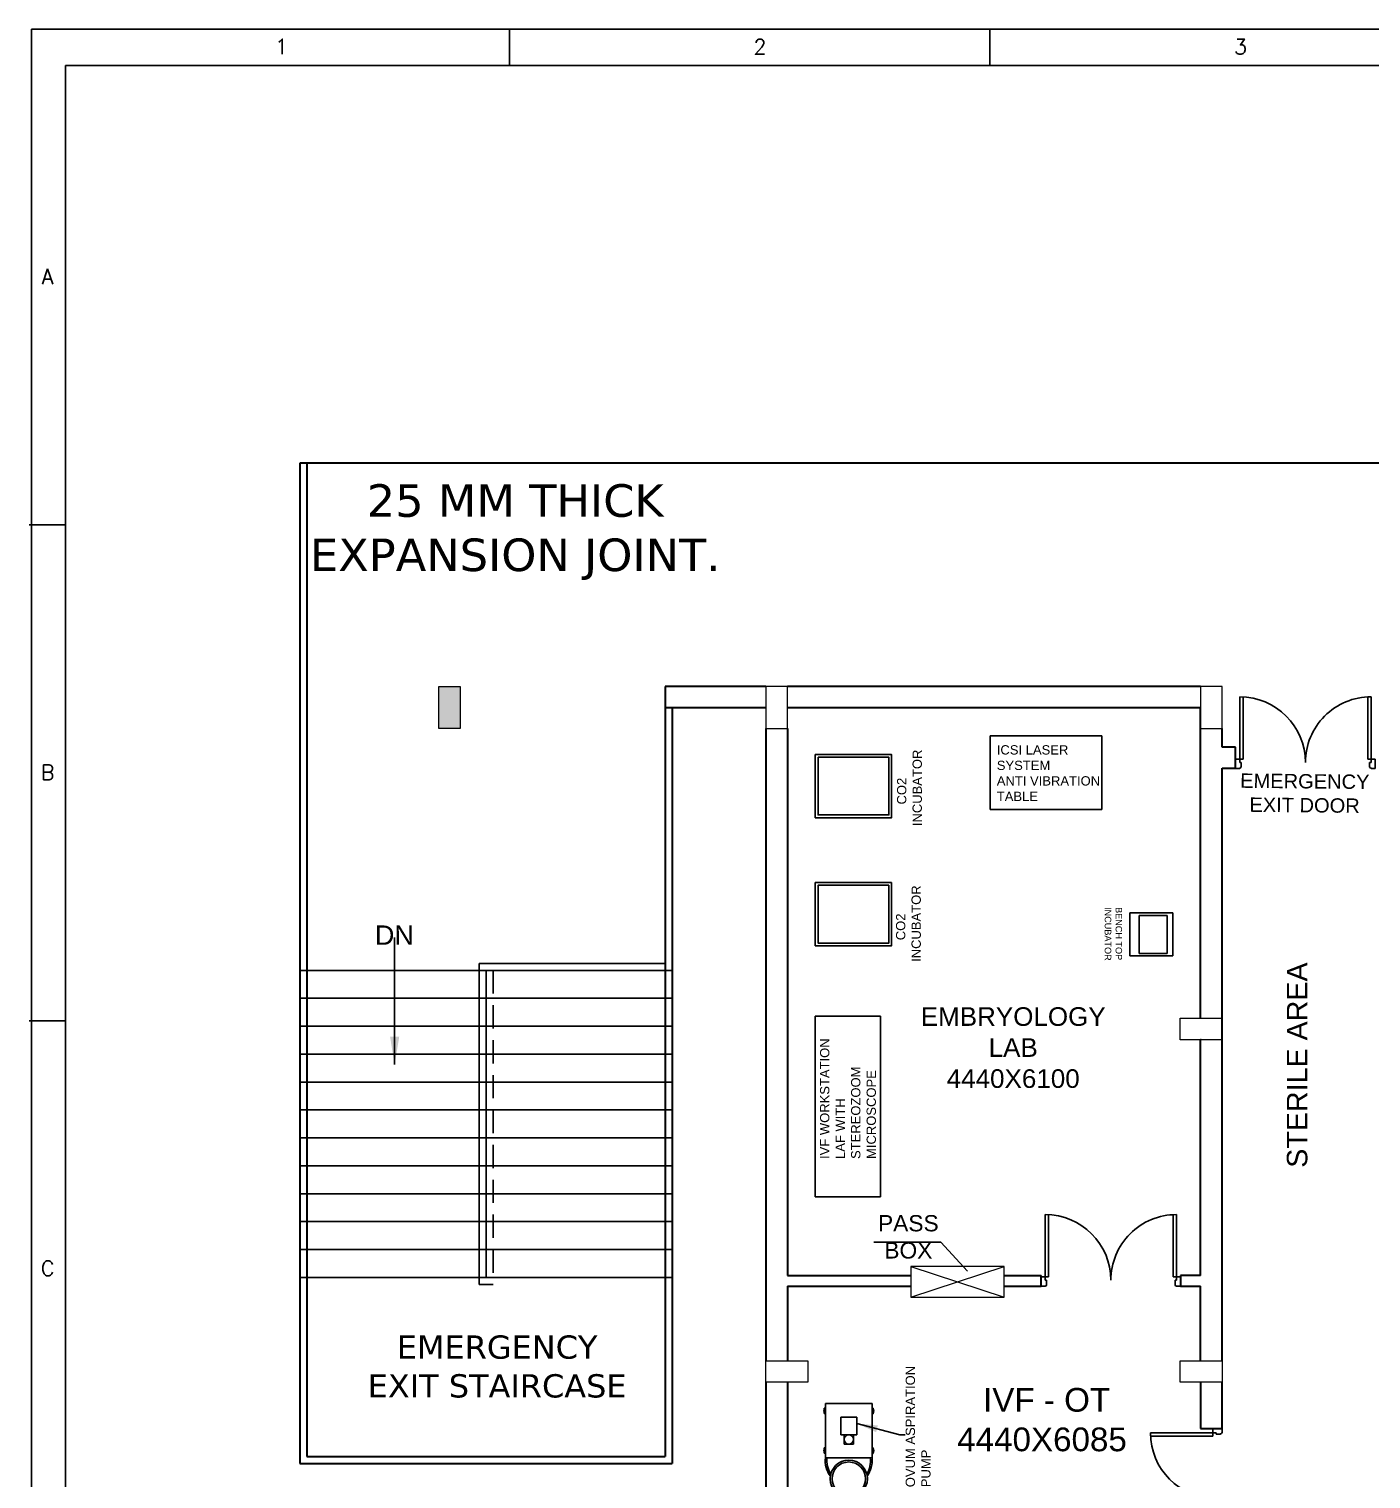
# Model space of a CAD drawing. Extents: x 2733443 to 3206532, y -1516114 to -1264405.
# Drawn here: x 2982526 to 2996943, y -1489060 to -1473476 of the extents above; entities that cross this region are included whole.
import ezdxf
from ezdxf.enums import TextEntityAlignment as Align

# ---------------------------------------------------------------- set-up
doc = ezdxf.new("R2010")
doc.units = 0
doc.header["$MEASUREMENT"] = 0
doc.linetypes.add('1', pattern=[0, 0, 0])
doc.linetypes.add('DASHED', pattern=[0.75, 0.5, -0.25])
doc.layers.get('0').update_dxf_attribs({"color": 250, "linetype": '1'})
for name, color, linetype, lineweight in [('Column', 162, 'Continuous', 13), ('toi-fix', 46, 'Continuous', 9), ('WALL', 7, '1', 35), ('WIN', 151, 'Continuous', 9)]:
    doc.layers.add(name, color=color, linetype=linetype, lineweight=lineweight)
for name, color, linetype in [('DOOR', 40, 'Continuous'), ('fun-text', 250, 'Continuous'), ('furniture', 33, 'Continuous'), ('HS', 251, '1'), ('stairscas', 7, 'Continuous'), ('TEXT', 5, '1'), ('TITLE', 7, 'Continuous')]:
    doc.layers.add(name, color=color, linetype=linetype)
doc.styles.add('ARI', font='arial.ttf')
doc.styles.add('ARIAL', font='arial.ttf')
doc.styles.add('MSK', font='g13f12w.shx')
doc.styles.add('ROMANS', font='romans.shx')
doc.dimstyles.new('MM', dxfattribs={"dimscale": 0, "dimtxt": 230, "dimasz": 60, "dimexe": 100, "dimexo": 0.0625, "dimgap": 25, "dimtad": 0, "dimdec": 0, "dimzin": 0, "dimdsep": 46, "dimtxsty": 'ROMANS', "dimblk": 'OBLIQUE', "dimcen": 0.09, "dimdle": 100, "dimclrd": 5, "dimclre": 5, "dimclrt": 6, "dimadec": 0, "dimazin": 0, "dimtfac": 1, "dimtdec": 0, "dimtofl": 0, "dimtmove": 1, "dimatfit": 3, "dimfxl": 1, "dimfrac": 2, "dimtolj": 1, "dimtzin": 0, "dimarcsym": 0})
doc.dimstyles.get("Standard").update_dxf_attribs({"dimscale": 1.5, "dimtxt": 150, "dimasz": 150, "dimexe": 100, "dimexo": 100, "dimgap": 0.25, "dimtad": 0, "dimdec": 0, "dimzin": 0, "dimdsep": 46, "dimtxsty": 'ARIAL', "dimcen": 0.09, "dimdle": 100, "dimclrd": 7, "dimclre": 7, "dimclrt": 7, "dimadec": 0, "dimazin": 0, "dimtfac": 1, "dimtdec": 0, "dimtofl": 0, "dimtmove": 0, "dimatfit": 3, "dimfxl": 1, "dimtolj": 1, "dimtzin": 0, "dimarcsym": 0})
doc.dimstyles.new('TEXT', dxfattribs={"dimscale": 0, "dimtxt": 500, "dimasz": 100, "dimexe": 75, "dimexo": 100, "dimgap": 50, "dimtad": 0, "dimdec": 0, "dimzin": 0, "dimdsep": 46, "dimtxsty": 'ARIAL', "dimblk": 'OBLIQUE', "dimcen": 0.09, "dimdle": 100, "dimclrd": 256, "dimclre": 256, "dimclrt": 6, "dimadec": 0, "dimazin": 0, "dimtfac": 1, "dimtdec": 0, "dimtofl": 0, "dimtmove": 2, "dimatfit": 3, "dimfxl": 1, "dimfrac": 2, "dimtolj": 1, "dimtzin": 0, "dimarcsym": 0})

# ---------------------------------------------------------------- blocks, each defined once
blk = doc.blocks.new('_Oblique')
at = {"color": 0, "linetype": 'ByBlock', "lineweight": -2}
blk.add_line((-0.5, -0.5), (0.5, 0.5), dxfattribs=at)
blk = doc.blocks.new('A$C1BA14061')
at = {"layer": 'TITLE', "color": 7}
for p, q in [((0, 0), (203982, 0)), ((0, -140464), (0, 0)), ((16920, -1290), (16920, 0)), ((33925, -1290), (33925, 0))]:
    blk.add_line(p, q, dxfattribs=at)
at = {"layer": 'TITLE'}
for p, q in [((1204, -1290), (202692, -1290)), ((1204, -139174), (1204, -1290))]:
    blk.add_line(p, q, dxfattribs=at)
at = {"layer": 'TITLE', "color": 0}
for p, q in [((-86, -17558), (1204, -17558)), ((-86, -35116), (1204, -35116))]:
    blk.add_line(p, q, dxfattribs=at)
at = {"layer": 'TITLE', "color": 7, "style": 'ROMANS', "width": 1}
for s, p in [('1', (8852, -626)), ('2', (25785, -626)), ('3', (42791, -626))]:
    blk.add_text(s, height=535, dxfattribs=at).set_placement(p, align=Align.MIDDLE)
at = {"layer": 'TITLE', "color": 0, "style": 'ROMANS', "width": 1}
for s, p in [('A', (573, -8765)), ('B', (573, -26323)), ('C', (573, -43881))]:
    blk.add_text(s, height=535, dxfattribs=at).set_placement(p, align=Align.MIDDLE)
blk = doc.blocks.new('ddoor')
at = {"layer": 'DOOR', "lineweight": 25}
for p, q in [((50, 0), (-50, 0)), ((-50, 0), (-50, -45)), ((50, -45), (50, 0)), ((-50, -45), (-47, -45)), ((-35, -60), (-35, -57)), ((-35, -60), (15, -60)), ((15, -60), (15, -45)), ((15, -45), (50, -45)), ((50, -45), (720, -45)), ((50, -45), (50, -80)), ((50, -80), (720, -80)), ((-50, -1500), (-50, -1455)), ((-50, -1455), (-47, -1455)), ((50, -1500), (-50, -1500)), ((50, -1500), (-50, -1500)), ((-35, -1440), (-35, -1442)), ((-35, -1440), (15, -1440)), ((15, -1440), (15, -1455)), ((15, -1455), (50, -1455)), ((50, -1420), (720, -1420)), ((50, -1455), (50, -1420)), ((50, -1455), (720, -1455)), ((50, -1455), (50, -1500))]:
    blk.add_line(p, q, dxfattribs=at)
for centre, start, end in [((-35, -45), 180, 270), ((-35, -1455), 90, 180)]:
    blk.add_arc(centre, 12.5, start, end, dxfattribs=at)
at = {"layer": 'DOOR', "color": 146, "lineweight": 25, "true_color": 0x105689}
for centre, start, end in [((15, -45), 270, 0), ((15, -1455), 0, 90)]:
    blk.add_arc(centre, 705, start, end, dxfattribs=at)
blk = doc.blocks.new('EQUIPMENT')
at = {"layer": 'furniture'}
for p, q in [((-38741, 20300), (-38741, 21090)), ((-38741, 21090), (-37541, 21090)), ((-37541, 21090), (-37541, 20300)), ((-37541, 20300), (-38741, 20300)), ((-40620, 18077), (-39920, 18077)), ((-40620, 16137), (-40620, 18077)), ((-39920, 18077), (-39920, 16137)), ((-39920, 16137), (-40620, 16137)), ((-40010, 13914), (-40510, 13914)), ((-40510, 13914), (-40510, 13331)), ((-40010, 13331), (-40010, 13914)), ((-40345, 13579), (-40345, 13768)), ((-40345, 13768), (-40175, 13768)), ((-40175, 13768), (-40175, 13579)), ((-40175, 13579), (-40345, 13579)), ((-40310, 13579), (-40310, 13479)), ((-40210, 13529), (-40210, 13579)), ((-40310, 13479), (-40210, 13479)), ((-40210, 13479), (-40210, 13529)), ((-40510, 13331), (-40010, 13331))]:
    blk.add_line(p, q, dxfattribs=at)
at = {"layer": 'furniture', "ltscale": 0.3}
for p, q in [((-37140, 19160), (-36840, 19160)), ((-37140, 18750), (-37140, 19160)), ((-36840, 19160), (-36840, 18750)), ((-36840, 18750), (-37140, 18750))]:
    blk.add_line(p, q, dxfattribs=at)
at = {"layer": 'furniture', "ltscale": 0.75}
for p, q in [((-40523, 13865), (-40510, 13865)), ((-40523, 13865), (-40523, 13806)), ((-40523, 13865), (-40510, 13865)), ((-40523, 13863), (-40510, 13863)), ((-40523, 13862), (-40510, 13862)), ((-40523, 13861), (-40510, 13861)), ((-40523, 13858), (-40510, 13858)), ((-40523, 13855), (-40510, 13855)), ((-40523, 13851), (-40510, 13851)), ((-40523, 13846), (-40510, 13846)), ((-40523, 13840), (-40510, 13840)), ((-40523, 13832), (-40510, 13832)), ((-40523, 13826), (-40510, 13826)), ((-40523, 13821), (-40510, 13821)), ((-40523, 13817), (-40510, 13817)), ((-40523, 13814), (-40510, 13814)), ((-40523, 13811), (-40510, 13811)), ((-40523, 13810), (-40510, 13810)), ((-40523, 13808), (-40510, 13808)), ((-40523, 13807), (-40510, 13807)), ((-40523, 13806), (-40510, 13806)), ((-39998, 13864), (-40010, 13864)), ((-39998, 13863), (-40010, 13863)), ((-39998, 13862), (-40010, 13862)), ((-39998, 13861), (-40010, 13861)), ((-39998, 13859), (-40010, 13859)), ((-39998, 13857), (-40010, 13857)), ((-39998, 13854), (-40010, 13854)), ((-39998, 13850), (-40010, 13850)), ((-39998, 13845), (-40010, 13845)), ((-39998, 13839), (-40010, 13839)), ((-39998, 13831), (-40010, 13831)), ((-39998, 13824), (-40010, 13824)), ((-39998, 13819), (-40010, 13819)), ((-39998, 13815), (-40010, 13815)), ((-39998, 13812), (-40010, 13812)), ((-39998, 13810), (-40010, 13810)), ((-39998, 13808), (-40010, 13808)), ((-39998, 13807), (-40010, 13807)), ((-39998, 13806), (-40010, 13806)), ((-39998, 13805), (-40010, 13805)), ((-39998, 13805), (-40010, 13805)), ((-39998, 13864), (-39998, 13805)), ((-40523, 13439), (-40523, 13380)), ((-40523, 13439), (-40510, 13439)), ((-40523, 13438), (-40510, 13438)), ((-40523, 13437), (-40510, 13437)), ((-40523, 13436), (-40510, 13436)), ((-40523, 13434), (-40510, 13434)), ((-40523, 13431), (-40510, 13431)), ((-40523, 13429), (-40510, 13429)), ((-40523, 13424), (-40510, 13424)), ((-40523, 13419), (-40510, 13419)), ((-40523, 13413), (-40510, 13413)), ((-40523, 13405), (-40510, 13405)), ((-39998, 13438), (-40010, 13438)), ((-39998, 13437), (-40010, 13437)), ((-39998, 13436), (-40010, 13436)), ((-39998, 13435), (-40010, 13435)), ((-39998, 13433), (-40010, 13433)), ((-39998, 13431), (-40010, 13431)), ((-39998, 13428), (-40010, 13428)), ((-39998, 13423), (-40010, 13423)), ((-39998, 13419), (-40010, 13419)), ((-39998, 13412), (-40010, 13412)), ((-39998, 13404), (-40010, 13404)), ((-39998, 13438), (-39998, 13379)), ((-40523, 13399), (-40510, 13399)), ((-40523, 13394), (-40510, 13394)), ((-40523, 13390), (-40510, 13390)), ((-40523, 13387), (-40510, 13387)), ((-40523, 13385), (-40510, 13385)), ((-40523, 13383), (-40510, 13383)), ((-40523, 13382), (-40510, 13382)), ((-40523, 13381), (-40510, 13381)), ((-40523, 13380), (-40510, 13380)), ((-39998, 13398), (-40010, 13398)), ((-39998, 13393), (-40010, 13393)), ((-39998, 13389), (-40010, 13389)), ((-39998, 13386), (-40010, 13386)), ((-39998, 13384), (-40010, 13384)), ((-39998, 13382), (-40010, 13382)), ((-39998, 13381), (-40010, 13381)), ((-39998, 13380), (-40010, 13380)), ((-39998, 13379), (-40010, 13379)), ((-39998, 13379), (-40010, 13379))]:
    blk.add_line(p, q, dxfattribs=at)
at = {"layer": 'furniture'}
for points in [[(-40620, 20890), (-39800, 20890), (-39800, 20210), (-40620, 20210)], [(-40590, 20860), (-39830, 20860), (-39830, 20240), (-40590, 20240)], [(-39800, 19514), (-39800, 18834), (-40620, 18834), (-40620, 19514)], [(-39830, 19484), (-39830, 18864), (-40590, 18864), (-40590, 19484)], [(-36780, 19188), (-36780, 18728), (-37240, 18728), (-37240, 19188)]]:
    blk.add_lwpolyline(points, close=True, dxfattribs=at)
for centre, radius in [((-40260, 13529), 50), ((-40260, 13106), 200), ((-40260, 13106), 180)]:
    blk.add_circle(centre, radius, dxfattribs=at)
at = {"layer": 'furniture', "ltscale": 0.75}
for centre, start, end in [((-40436, 13836), 161.0753, 198.9246), ((-40084, 13835), 341.0753, 18.9246), ((-40436, 13409), 161.0753, 198.9246), ((-40084, 13408), 341.0753, 18.9246)]:
    blk.add_arc(centre, 91.1, start, end, dxfattribs=at)
at = {"layer": 'furniture'}
for centre, radius, start, end in [((-40254, 13294), 259, 171.5974, 217.9552), ((-40236, 13296), 259, 172.0664, 212.4256), ((-40300, 13299), 273, 328.6967, 6.8112), ((-40324, 13309), 315, 326.3247, 4.1226)]:
    blk.add_arc(centre, radius, start, end, dxfattribs=at)
at = {"layer": 'fun-text', "lineweight": -3, "attachment_point": 1, "style": 'ARIAL'}
for s, width, insert, char_height, rotation in [('      CO2 INCUBATOR', 1049.97, (-39742, 20120), 100, 90), ('      CO2 INCUBATOR', 1049.97, (-39753, 18661), 100, 90), ('BENCH TOP INCUBATOR', 1049.97, (-37324, 19250), 70, 270), ('IVF WORKSTATION LAF WITH STEREOZOOM MICROSCOPE', 1333.72, (-40569, 16543), 100, 90), ('OVUM ASPIRATION PUMP', 1333.72, (-39649, 13015), 100, 90)]:
    blk.add_mtext_dynamic_manual_height_columns(s, width=width, gutter_width=1375, heights=[0], dxfattribs=dict(at, insert=insert, char_height=char_height, rotation=rotation))
at = {"layer": 'fun-text', "lineweight": -3, "insert": (-38670, 20990), "char_height": 100, "attachment_point": 1, "style": 'ARIAL'}
blk.add_mtext_dynamic_manual_height_columns('ICSI LASER SYSTEM\\PANTI VIBRATION TABLE', width=1279.54, gutter_width=1375, heights=[0], dxfattribs=at)

msp = doc.modelspace()

# ---------------------------------------------------------------- hatches: boundary and pattern name
at = {"layer": 'HS', "lineweight": 0}
msp.add_hatch(color=251, dxfattribs=at).paths.add_polyline_path([(2986928.1809, -1480543.4359), (2986928.1809, -1480993.4359), (2987158.1809, -1480993.4359), (2987158.1809, -1480543.4359)])

# ---------------------------------------------------------------- linework, layer by layer
at = {"layer": 'Column'}
for points in [[(2986928.1809, -1480543.4359), (2987158.1809, -1480543.4359), (2987158.1809, -1480993.4359), (2986928.1809, -1480993.4359)], [(2990443.3491, -1480993.4359), (2990673.3491, -1480993.4359), (2990673.3491, -1480543.4359), (2990443.3491, -1480543.4359)], [(2995113.265, -1480993.4359), (2995343.265, -1480993.4359), (2995343.265, -1480543.4359), (2995113.265, -1480543.4359)], [(2995343.265, -1484108.4359), (2995343.265, -1484338.4359), (2994893.265, -1484338.4359), (2994893.265, -1484108.4359)], [(2990893.3491, -1487788.4359), (2990893.3491, -1488018.4359), (2990443.3491, -1488018.4359), (2990443.3491, -1487788.4359)], [(2995343.265, -1487788.4359), (2995343.265, -1488018.4359), (2994893.265, -1488018.4359), (2994893.265, -1487788.4359)]]:
    msp.add_lwpolyline(points, close=True, dxfattribs=at)
at = {"layer": 'stairscas', "color": 251, "linetype": 'Continuous'}
for p, q in [((2985435.765, -1483593.4359), (2987435.765, -1483593.4359)), ((2987360.765, -1483518.4359), (2987360.765, -1486968.4359)), ((2989360.765, -1483518.4359), (2987360.765, -1483518.4359)), ((2987435.765, -1483593.4359), (2987435.765, -1486893.4359)), ((2989360.765, -1483593.4359), (2987435.765, -1483593.4359)), ((2985435.765, -1483893.4359), (2987435.765, -1483893.4359)), ((2985435.765, -1484193.4359), (2987435.765, -1484193.4359)), ((2985435.765, -1484493.4359), (2987435.765, -1484493.4359)), ((2985435.765, -1484793.4359), (2987435.765, -1484793.4359)), ((2985435.765, -1485093.4359), (2987435.765, -1485093.4359)), ((2985435.765, -1485393.4359), (2987435.765, -1485393.4359)), ((2985435.765, -1485693.4359), (2987435.765, -1485693.4359)), ((2985435.765, -1485993.4359), (2987435.765, -1485993.4359)), ((2985435.765, -1486293.4359), (2987435.765, -1486293.4359)), ((2985435.765, -1486593.4359), (2987435.765, -1486593.4359)), ((2985435.765, -1486893.4359), (2987435.765, -1486893.4359))]:
    msp.add_line(p, q, dxfattribs=at)
at = {"layer": 'stairscas', "color": 251, "linetype": 'DASHED', "ltscale": 500}
for p, q in [((2987435.765, -1483593.4359), (2987435.765, -1486893.4359)), ((2987510.765, -1483593.4359), (2987510.765, -1486968.4359)), ((2987435.765, -1486893.4359), (2987435.765, -1486893.4359)), ((2987435.765, -1486893.4359), (2987435.765, -1486893.4359)), ((2987510.765, -1486968.4359), (2987360.765, -1486968.4359))]:
    msp.add_line(p, q, dxfattribs=at)
at = {"layer": 'stairscas', "color": 251, "ltscale": 500}
for p, q in [((2989435.765, -1483593.4359), (2987435.765, -1483593.4359)), ((2989435.765, -1483893.4359), (2987435.765, -1483893.4359)), ((2989435.765, -1484193.4359), (2987435.765, -1484193.4359)), ((2989435.765, -1484493.4359), (2987435.765, -1484493.4359)), ((2989435.765, -1484793.4359), (2987435.765, -1484793.4359)), ((2989435.765, -1485093.4359), (2987435.765, -1485093.4359)), ((2989435.765, -1485393.4359), (2987435.765, -1485393.4359)), ((2989435.765, -1485693.4359), (2987435.765, -1485693.4359)), ((2989435.765, -1485993.4359), (2987435.765, -1485993.4359)), ((2989435.765, -1486293.4359), (2987435.765, -1486293.4359)), ((2989435.765, -1486593.4359), (2987435.765, -1486593.4359)), ((2989435.765, -1486893.4359), (2987435.765, -1486893.4359))]:
    msp.add_line(p, q, dxfattribs=at)
at = {"layer": 'WALL', "color": 251, "linetype": 'Continuous'}
for p, q in [((2985435.765, -1478143.4359), (2985435.765, -1488893.4359)), ((2985510.765, -1478143.4359), (2985510.765, -1488818.4359)), ((2989360.765, -1480773.4359), (2989360.765, -1488818.4359, 0)), ((2989360.765, -1480773.4359), (2989360.765, -1488818.4359, 0)), ((2989435.765, -1480773.4359), (2989435.765, -1488893.4359, 0)), ((2989435.765, -1480773.4359), (2989435.765, -1488893.4359, 0)), ((2985435.765, -1488893.4359), (2989435.765, -1488893.4359)), ((2985510.765, -1488818.4359), (2989360.765, -1488818.4359))]:
    msp.add_line(p, q, dxfattribs=at)
at = {"layer": 'WALL', "color": 251}
for p, q in [((3031593.1809, -1478143.4359), (2985435.765, -1478143.4359)), ((2985510.765, -1480543.4359), (2985510.765, -1480773.4359)), ((2989360.765, -1480543.4359), (2989360.765, -1480773.4359)), ((2990443.3491, -1480543.4359), (2989360.765, -1480543.4359)), ((2989360.765, -1480543.4359), (2989360.765, -1480773.4359)), ((2990443.3491, -1480773.4359), (2989360.765, -1480773.4359)), ((2995118.265, -1484108.4359), (2995113.265, -1484108.4359)), ((2995118.265, -1484338.4359), (2995113.265, -1484338.4359))]:
    msp.add_line(p, q, dxfattribs=at)
at = {"layer": 'WALL'}
for p, q in [((2995113.265, -1480543.4359), (2990673.3491, -1480543.4359)), ((2994998.265, -1480773.4359), (2990673.3491, -1480773.4359)), ((2995113.265, -1480773.4359), (2994998.265, -1480773.4359)), ((2995113.265, -1482388.4359), (2995113.265, -1480773.4359)), ((2990443.3491, -1480993.4359), (2990443.3491, -1487788.4359)), ((2990673.3491, -1480993.4359), (2990673.3491, -1482273.4359)), ((2995343.265, -1481193.4359), (2995343.265, -1480993.4359)), ((2995488.6531, -1481193.4359), (2995343.265, -1481193.4359)), ((2995488.6531, -1481423.4359), (2995488.6531, -1481193.4359)), ((2995343.265, -1486807.912), (2995343.265, -1481420.4526)), ((2995488.6531, -1481423.4359), (2995343.265, -1481423.4359)), ((2990673.3491, -1482273.4359), (2990673.3491, -1486873.4359)), ((2995113.265, -1484108.4359), (2995113.265, -1482388.4359)), ((2995113.265, -1486723.4359), (2995113.265, -1484338.4359)), ((2995113.265, -1486873.4359), (2995113.265, -1486723.4359)), ((2995343.265, -1487788.4359), (2995343.265, -1486723.4359)), ((2990673.3491, -1486873.4359), (2992000.7654, -1486873.4359)), ((2990673.3491, -1486873.4359), (2992000.7654, -1486873.4359)), ((2993000.7654, -1486873.4359), (2993398.265, -1486873.4359)), ((2993000.7654, -1486873.4359), (2993398.265, -1486873.4359)), ((2993398.265, -1486988.4359), (2993398.265, -1486873.4359)), ((2994150.0403, -1486873.4359), (2994146.4897, -1486873.4359)), ((2995113.265, -1486873.4359), (2994898.265, -1486873.4359)), ((2995113.265, -1486873.4359), (2994898.265, -1486873.4359)), ((2994898.265, -1486873.4359), (2994898.265, -1486988.4359)), ((2990673.3491, -1486988.4359), (2992000.7654, -1486988.4359)), ((2990673.3491, -1486988.4359), (2990673.3491, -1487188.4359)), ((2990673.3491, -1486988.4359), (2992000.7654, -1486988.4359)), ((2993000.7654, -1486988.4359), (2993398.265, -1486988.4359)), ((2993000.7654, -1486988.4359), (2993398.265, -1486988.4359)), ((2994898.265, -1486988.4359), (2995113.265, -1486988.4359)), ((2994898.265, -1486988.4359), (2995113.265, -1486988.4359)), ((2995113.265, -1487188.4359), (2995113.265, -1486988.4359)), ((2990673.3491, -1487188.4359), (2990673.3491, -1487788.4359)), ((2995113.265, -1487788.4359), (2995113.265, -1487188.4359)), ((2990443.3491, -1488018.4359), (2990443.3491, -1491238.4359)), ((2990673.3491, -1488018.4359), (2990673.3491, -1491238.4359)), ((2995113.265, -1488018.4359), (2995113.265, -1488518.4359)), ((2995343.265, -1488518.4359), (2995343.265, -1488018.4359)), ((2995113.265, -1488518.4359), (2995343.265, -1488518.4359))]:
    msp.add_line(p, q, dxfattribs=at)
at = {"layer": 'WIN', "color": 8, "linetype": 'Continuous'}
for p, q in [((2992000.7654, -1487106.9895), (2993000.7654, -1486776.9895)), ((2992000.7654, -1486776.9895), (2993000.7654, -1487106.9895)), ((2992000.7654, -1487106.9895), (2993000.7654, -1486776.9895)), ((2992000.7654, -1486776.9895), (2993000.7654, -1487106.9895))]:
    msp.add_line(p, q, dxfattribs=at)
at = {"layer": 'WIN', "linetype": 'Continuous'}
msp.add_lwpolyline([(2992000.7654, -1486776.9895), (2992000.7654, -1487106.9895), (2993000.7654, -1487106.9895), (2993000.7654, -1486776.9895)], close=True, dxfattribs=at)
msp.add_lwpolyline([(2992000.7654, -1486776.9895), (2992000.7654, -1487106.9895), (2993000.7654, -1487106.9895), (2993000.7654, -1486776.9895)], close=True, dxfattribs=at)

# ---------------------------------------------------------------- block references
at = {"color": 240, "true_color": 0xed1f24}
msp.add_blockref('EQUIPMENT', (3031593.1809, -1502163.4359), dxfattribs=at)
at = {"layer": 'TITLE', "xscale": 0.3035552556082519, "yscale": 0.3035553943041123, "zscale": 0.3035553665695551}
msp.add_blockref('A$C1BA14061', (2982551.6742, -1473475.6145), dxfattribs=at)
at = {"layer": 'WALL', "xscale": -1, "rotation": 270}
for p in [(2996988.6531, -1481373.4359), (2994898.265, -1486938.4359)]:
    msp.add_blockref('ddoor', p, dxfattribs=at)
at = {"layer": 'WALL', "xscale": -1}
msp.add_blockref('ddoor', (2995293.265, -1488518.4359), dxfattribs=at)

# ---------------------------------------------------------------- texts
at = {"layer": 'stairscas', "color": 251, "linetype": 'Continuous', "style": 'ARI'}
msp.add_text('DN', height=208.08, dxfattribs=at).set_placement((2986451.1241, -1483318.3774), align=Align.CENTER)
at = {"layer": 'TEXT', "lineweight": 5, "insert": (2987749.3677, -1479397.8356), "char_height": 350, "width": 5877.751546, "attachment_point": 8, "style": 'MSK'}
msp.add_mtext('{\\fVerdana|b0|i0|c0|p34;25 MM THICK EXPANSION JOINT.}', dxfattribs=at)
at = {"layer": 'TEXT'}
for s, insert, char_height, width, attachment_point, style in [('EMBRYOLOGY\\PLAB\\P4440X6100', (2993099.3145, -1484424.5753), 200, 4308.959529, 5, 'ARIAL'), ('{\\fVerdana|b0|i0|c0|p34;EMERGENCY\\PEXIT STAIRCASE}', (2987554.7165, -1488188.7302), 250, 3566.071851, 8, 'MSK'), (' IVF - OT\\P4440X6085', (2993408.9193, -1488423.5781), 255, 2454.157572, 5, 'ARIAL')]:
    msp.add_mtext(s, dxfattribs=dict(at, insert=insert, char_height=char_height, width=width, attachment_point=attachment_point, style=style))
at = {"layer": 'TEXT', "linetype": 'Continuous', "insert": (2991972.6243, -1486458.1833, -101230.7692), "char_height": 175, "width": 1149.249659, "attachment_point": 5, "style": 'ARIAL'}
msp.add_mtext('PASS BOX', dxfattribs=at)
msp.add_mtext('PASS BOX', dxfattribs=at)
at = {"layer": 'WALL', "color": 7, "linetype": 'Continuous', "attachment_point": 5, "style": 'ARIAL'}
for s, insert, char_height, width, rotation in [(' EMERGENCY\\P EXIT DOOR', (2996201.0177, -1481690.0285), 154.28952, 1944.7887, 359.43793), ('\\pxt17; STERILE AREA', (2996151.2827, -1484654.346), 220.4136, 2733.297639, 90)]:
    msp.add_mtext(s, dxfattribs=dict(at, insert=insert, char_height=char_height, width=width, rotation=rotation))

# ---------------------------------------------------------------- leaders
at = {"layer": 'stairscas', "color": 251, "linetype": 'Continuous'}
msp.add_leader([(2986453.7798, -1484606.7506), (2986453.7798, -1483241.2433)], dimstyle='MM', override={"dimscale": 1, "dimasz": 300, "dimclrd": 256}, dxfattribs=at)
at = {"layer": 'toi-fix', "linetype": 'Continuous'}
msp.add_leader([(2991418.1976, -1488463.5984), (2991879.7267, -1488583.9691), (2991937.0604, -1488583.9691)], dimstyle='Standard', dxfattribs=at)
at = {"layer": 'WIN', "color": 8, "linetype": 'Continuous'}
msp.add_leader([(2992609.6261, -1486826.9059, -101230.7692), (2992321.0944, -1486515.4268, -101230.7692), (2991603.3272, -1486515.4268, -101230.7692)], dimstyle='TEXT', override={"dimscale": 1, "dimtxt": 200, "dimasz": 50, "dimfxl": 0.18}, dxfattribs=at)
msp.add_leader([(2992609.6261, -1486826.9059, -101230.7692), (2992321.0944, -1486515.4268, -101230.7692), (2991603.3272, -1486515.4268, -101230.7692)], dimstyle='TEXT', override={"dimscale": 1, "dimtxt": 200, "dimasz": 50, "dimfxl": 0.18}, dxfattribs=at)

doc.saveas('drawing.dxf')
